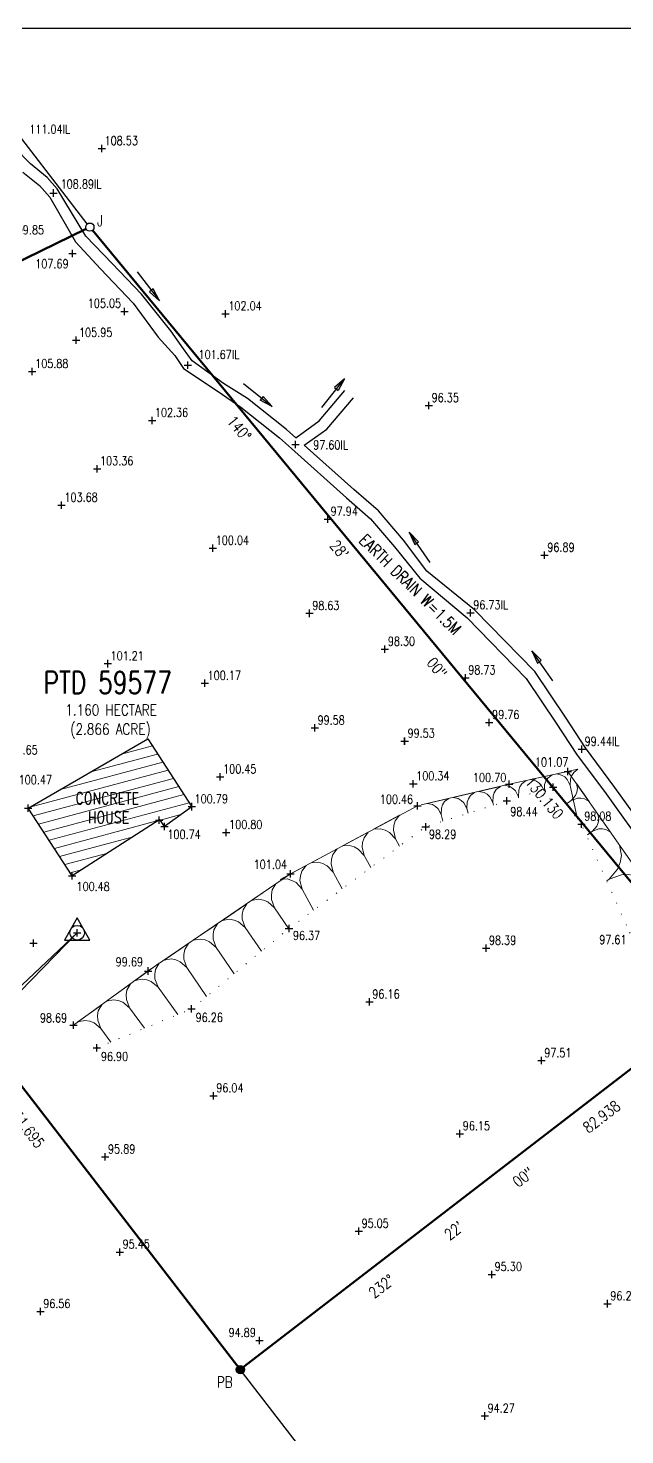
# Model space of a CAD drawing. Header units: metres. Extents: x -16650 to -16226, y -32196 to -31906.
# Drawn here: x -16506.1 to -16425, y -32097.6 to -31906.4 of the extents above; entities that cross this region are included whole.
import ezdxf
from ezdxf.enums import TextEntityAlignment as Align

# ---------------------------------------------------------------- set-up
doc = ezdxf.new("R2010")
doc.units = ezdxf.units.M
doc.header["$LTSCALE"] = 6
doc.header["$MEASUREMENT"] = 0
doc.header["$PDMODE"] = 2
doc.header["$PDSIZE"] = 0.5
doc.linetypes.add('DOT', pattern=[0.25, 0, -0.25])
doc.layers.add('160119_HEIGHT', color=7, linetype='Continuous', lineweight=13)
doc.layers.add('Detail_slope', color=8, linetype='Continuous', lineweight=13)
for name, color, linetype in [('160119_PTS', 7, 'Continuous'), ('BED', 3, 'Continuous'), ('BO', 8, 'Continuous'), ('Detail', 7, 'Continuous'), ('Frame', 7, 'Continuous'), ('IL', 150, 'Continuous'), ('LOT_NO_Johor', 7, 'Continuous'), ('NORTH', 7, 'Continuous')]:
    doc.layers.add(name, color=color, linetype=linetype)
doc.styles.add('ROMANS', font='romans', dxfattribs={"width": 0.785})
doc.styles.get("Standard").update_dxf_attribs({"font": 'simplex.shx', "width": 0.8})

msp = doc.modelspace()

# ---------------------------------------------------------------- hatches: boundary and pattern name
at = {"layer": 'BO', "lineweight": 13}
h = msp.add_hatch(dxfattribs=at)
h.set_pattern_fill('ANSI31', color=256, scale=10, angle=330.0000000000002, style=0)
h.set_pattern_definition([(15.00000000000027, (-1370.566084421425, 953.2594519166305), (-0.3235238063781556, 1.207407282861334), [])])
h.paths.add_polyline_path([(-16506.05441523812, -32012.43583785045), (-16489.82637151494, -32003.01725491566), (-16483.8503637804, -32012.2275364181), (-16487.57552980158, -32014.90949235892), (-16488.1821126449, -32013.96948551333), (-16500.07840750357, -32021.6461193529)])
h.paths.add_polyline_path([(-16500.03587523988, -32012.29077803468), (-16489.9055895256, -32012.29077803468), (-16489.9055895256, -32009.89077803468), (-16500.03587523988, -32009.89077803468)], flags=24)
h.paths.add_polyline_path([(-16498.36547179205, -32014.87945444101), (-16491.68204322062, -32014.87945444101), (-16491.68204322062, -32012.47945444101), (-16498.36547179205, -32012.47945444101)], flags=24)
at = {"layer": 'Frame', "linetype": 'Continuous'}
h = msp.add_hatch(color=256, dxfattribs=at)
edge = h.paths.add_edge_path()
edge.add_arc((-16477.25833926657, -32088.74088139675), 0.5625, 0, 360)

# ---------------------------------------------------------------- linework, layer by layer
for p, q in [((-16498.03762939969, -31933.00707208681), (-16516.00895254198, -31909.69188495984)), ((-16419.17877779414, -32164.06803371249), (-16477.25833926656, -32088.74088139674))]:
    msp.add_line(p, q)
at = {"color": 10, "lineweight": 50}
for p, q in [((-16569.37315174163, -31968.36112562498), (-16498.19994334263, -31933.69887481532)), ((-16497.33618186864, -31933.88641581523), (-16415.22101293196, -32033.38208936691)), ((-16477.25833926657, -32088.74088139675), (-16569.53923048167, -31969.05580506065)), ((-16412.02233546572, -32038.44190716918), (-16477.25833926657, -32088.74088139675))]:
    msp.add_line(p, q, dxfattribs=at)
msp.add_lwpolyline([(-16497.67524217293, -32030.36299540209), (-16499.41571032854, -32027.34400490909), (-16501.15999871146, -32030.36078979284)], close=True)
at = {"layer": '160119_PTS'}
for p in [(-16496.07293376372, -31922.77223266061), (-16502.64359992167, -31928.81294212021), (-16500.03204249749, -31937.05529593275), (-16492.99485344743, -31944.92362370922), (-16479.26494251407, -31945.22684314807), (-16499.55078298744, -31948.83320251675), (-16505.50985963021, -31953.06129147857), (-16484.37952708664, -31952.21761511191), (-16451.65630971418, -31957.70010096062), (-16489.24596123434, -31959.72181120831), (-16469.74673048683, -31963.01281190771), (-16496.69454974051, -31966.28739246304), (-16501.53380177387, -31971.24662979759), (-16465.37393456579, -31973.14062951459), (-16480.98363954668, -31977.08614594183), (-16435.93994430538, -31978.0481286494), (-16467.87601576583, -31985.94531897382), (-16445.9990165922, -31985.86236258219), (-16457.60938270488, -31990.81742974286), (-16495.26594060732, -31992.7866352788), (-16482.07655257818, -31995.45133553932), (-16446.68025266972, -31994.71051255996), (-16443.44095442025, -32000.77964038323), (-16467.15102082945, -32001.52714983359), (-16454.93705914684, -32003.30770991649), (-16454.93516571831, -32003.31094347231), (-16454.9282374311, -32003.30688690917), (-16454.92390243017, -32003.31238788724), (-16454.91772182692, -32003.32024220647), (-16430.8664147391, -32004.41106545352), (-16479.98302449533, -32008.1753200215), (-16453.75740490006, -32009.1073949212), (-16432.75066686721, -32007.42941473349), (-16440.75689886906, -32009.18640176897), (-16434.76776663496, -32009.56674350519), (-16506.053148592, -32012.43356610244), (-16483.84910530355, -32012.2243956731), (-16453.20883198551, -32012.0932691743), (-16441.04566163473, -32011.45201041811), (-16488.29789126547, -32014.04208837865), (-16430.93226687711, -32014.58893951727), (-16487.57416635851, -32014.90649740322), (-16479.16115408683, -32015.7165726555), (-16452.0796144067, -32014.94511777634), (-16500.07678040042, -32021.64361371557), (-16470.4203946497, -32021.35255051134), (-16499.42590645212, -32029.35951221727), (-16499.42513529759, -32029.3601480021), (-16499.4236736415, -32029.36151151527), (-16499.41475376969, -32029.35406954114), (-16470.6434620451, -32028.79410962955), (-16505.3292923681, -32030.79919629951), (-16443.87278623193, -32031.4602319637), (-16489.75774713086, -32034.5626414573), (-16459.70733713768, -32038.76998948782), (-16483.90726070704, -32039.72433047233), (-16499.92986830264, -32041.93666833959), (-16496.73930193746, -32045.00025714871), (-16436.35812241642, -32046.74606172485), (-16480.90630600453, -32051.50957901522), (-16447.42606117041, -32056.67267261385), (-16495.61109887488, -32059.83274423846), (-16461.1771379005, -32069.93088465023), (-16493.6310551003, -32072.76065873561), (-16443.0945100953, -32075.80240533163), (-16427.37727745534, -32079.78109955378), (-16504.41112111742, -32080.83758801923), (-16474.65757091025, -32084.77269757698), (-16477.2983609972, -32088.78220558006), (-16444.04791848829, -32095.04780510008)]:
    msp.add_point(p, dxfattribs=at)
at = {"layer": 'BO', "color": 0}
msp.add_lwpolyline([(-16506.05441523812, -32012.43583785045), (-16489.82637151494, -32003.01725491566), (-16483.8503637804, -32012.2275364181), (-16487.57552980158, -32014.90949235892), (-16488.1821126449, -32013.96948551333), (-16500.07840750357, -32021.6461193529)], close=True, dxfattribs=at)
at = {"layer": 'Detail', "linetype": 'Continuous'}
msp.add_circle((-16499.41698373765, -32029.35593003468), 0.9999999999999858, dxfattribs=at)
at = {"layer": 'Detail_slope'}
for p, q in [((-16432.44624495287, -32009.32552933061), (-16431.43604111524, -32013.92968306309)), ((-16442.96244149835, -32011.66969186338), (-16442.87796445416, -32012.0316239188)), ((-16439.47895263524, -32010.86858560146), (-16439.45576708219, -32010.97425719629)), ((-16432.32187599973, -32011.38910670072), (-16433.00921157782, -32011.86960954364)), ((-16449.97398574214, -32013.30622701957), (-16449.76282442712, -32014.21092307649)), ((-16446.46821362025, -32012.48795944147), (-16446.32039444065, -32013.12127349765)), ((-16429.39979830008, -32015.56899448835), (-16430.08713387817, -32016.04949733127)), ((-16456.1930284425, -32016.60041128015), (-16455.65092505226, -32017.60819162794)), ((-16460.4202481084, -32018.87430967195), (-16459.54054780237, -32020.50968900426)), ((-16464.64746777429, -32021.14820806376), (-16463.43017055247, -32023.41118638058)), ((-16468.87468744019, -32023.42210645556), (-16467.31979330257, -32026.3126837569)), ((-16427.17490330971, -32022.09792466864), (-16427.49509488595, -32022.32176432945)), ((-16472.62826175986, -32025.9547400325), (-16470.67338383498, -32028.81659315534)), ((-16476.59182158714, -32028.66217304099), (-16474.392824146, -32031.88140612656)), ((-16480.55538141442, -32031.36960604952), (-16478.11226445704, -32034.9462190978)), ((-16484.5189412417, -32034.07703905802), (-16481.83170476808, -32038.01103206903)), ((-16488.42086818042, -32036.74794933636), (-16485.72387442893, -32040.46863102661)), ((-16492.30724671801, -32039.56505101408), (-16490.29121755522, -32042.34629690641)), ((-16496.19362525559, -32042.3821526918), (-16494.8585606815, -32044.22396278621))]:
    msp.add_line(p, q, dxfattribs=at)
for points in [[(-16428.68784100367, -32013.24108641197), (-16432.75066686721, -32007.42941473349), (-16440.7569676259, -32009.18608842875), (-16452.68619518467, -32011.97043943724)], [(-16453.17344678902, -32012.08416679211), (-16453.20901449852, -32012.09246850212), (-16470.42093952884, -32021.35107622533), (-16489.75880899685, -32034.56041035766), (-16499.93121875718, -32041.93403912931)], [(-16392.48530357839, -32064.4562002881), (-16419.51399710032, -32026.36381689231), (-16428.15740564631, -32013.9998479851)]]:
    msp.add_lwpolyline(points, dxfattribs=at)
for points in [[(-16437.83864924921, -32008.54577609446), (-16437.13463505304, -32008.69624965252), (-16436.71652753729, -32008.96354676797), (-16436.37343019079, -32009.29868103578), (-16435.9625987834, -32010.09705748679), (-16435.92376088319, -32009.20001846227), (-16435.7524904567, -32008.75202603486), (-16435.48469912247, -32008.33423489572), (-16434.90835438036, -32007.90283598713)], [(-16434.32229540804, -32007.77424795908), (-16433.61828121187, -32007.92472151712), (-16433.20017369611, -32008.19201863256), (-16432.8570763496, -32008.52715290036), (-16432.44624494219, -32009.32552935136), (-16432.40740704201, -32008.42849032684), (-16432.23613661552, -32007.98049789943), (-16431.9683452813, -32007.56270676028), (-16431.39200053921, -32007.13130785167)], [(-16448.36474767357, -32010.96178848495), (-16447.6587928314, -32011.10287725449), (-16447.23716424588, -32011.36458506585), (-16446.88963617211, -32011.69512251392), (-16446.4682136093, -32012.48795946209), (-16446.44132004867, -32011.59048292736), (-16446.27602822996, -32011.14025033338), (-16446.01382203217, -32010.71893151766), (-16445.44327090405, -32010.27989884203)], [(-16444.85897555168, -32010.14352090686), (-16444.15302070951, -32010.2846096764), (-16443.73139212398, -32010.54631748775), (-16443.38386405021, -32010.87685493582), (-16442.96244148739, -32011.66969188399), (-16442.93554792678, -32010.77221534926), (-16442.77025610807, -32010.32198275528), (-16442.50804991028, -32009.90066393956), (-16441.93749878216, -32009.46163126392)], [(-16441.35500309037, -32009.31730422989), (-16440.6509888942, -32009.46777778793), (-16440.23288137846, -32009.73507490339), (-16439.88978403195, -32010.07020917119), (-16439.47895262456, -32010.86858562221), (-16439.44011472436, -32009.97154659769), (-16439.26884429786, -32009.52355417028), (-16439.00105296363, -32009.10576303113), (-16438.42470822153, -32008.67436412254)], [(-16431.60991870332, -32009.06119862434), (-16431.47851788679, -32009.76902071038), (-16431.56477123361, -32010.25771489167), (-16431.74246456438, -32010.7031987262), (-16432.32187601479, -32011.38910671855), (-16431.47869495369, -32011.08050812456), (-16430.99928080934, -32011.06662100078), (-16430.51068897183, -32011.15345216428), (-16429.89104947279, -32011.51995614966)], [(-16451.87051979546, -32011.78005606305), (-16451.16456495329, -32011.9211448326), (-16450.74293636777, -32012.18285264395), (-16450.395408294, -32012.51339009202), (-16449.97398573118, -32013.30622704019), (-16449.94709217057, -32012.40875050546), (-16449.78180035185, -32011.95851791148), (-16449.51959415406, -32011.53719909576), (-16448.94904302594, -32011.09816642012)], [(-16459.16541034096, -32015.29652222934), (-16458.20767433774, -32015.23229328592), (-16457.57388342516, -32015.42231316635), (-16457.01149746588, -32015.72672344531), (-16456.19302842123, -32016.60041130285), (-16456.47092304498, -32015.4359386274), (-16456.41495668293, -32014.79890537509), (-16456.22418748391, -32014.16533961347), (-16455.64272728249, -32013.40160690946)], [(-16428.68784100367, -32013.24108641197), (-16428.55644018713, -32013.94890849801), (-16428.64269353395, -32014.4376026793), (-16428.82038686473, -32014.88308651383), (-16429.39979831513, -32015.56899450617), (-16428.55661725404, -32015.26039591218), (-16428.07720310969, -32015.2465087884), (-16427.58861127218, -32015.3333399519), (-16426.96897177313, -32015.69984393729)], [(-16463.39263000686, -32017.57042062114), (-16462.43489400364, -32017.50619167773), (-16461.80110309106, -32017.69621155816), (-16461.23871713178, -32018.00062183711), (-16460.42024808712, -32018.87430969466), (-16460.69814271088, -32017.70983701921), (-16460.64217634883, -32017.07280376689), (-16460.45140714981, -32016.43923800528), (-16459.86994694838, -32015.67550530126)], [(-16467.61984967275, -32019.84431901295), (-16466.66211366954, -32019.78009006954), (-16466.02832275695, -32019.97010994997), (-16465.46593679767, -32020.27452022892), (-16464.64746775302, -32021.14820808647), (-16464.92536237677, -32019.98373541101), (-16464.86939601472, -32019.3467021587), (-16464.6786268157, -32018.71313639708), (-16464.09716661428, -32017.94940369307)], [(-16425.75098871689, -32017.44210851588), (-16425.48818708383, -32018.85775268797), (-16425.66069377746, -32019.83514105053), (-16426.01608043901, -32020.72610871962), (-16427.17490333983, -32022.0979247043), (-16425.48854121764, -32021.48072751632), (-16424.52971292895, -32021.45295326876), (-16423.55252925392, -32021.62661559576), (-16422.31325025583, -32022.35962356653)], [(-16471.84706933865, -32022.11821740476), (-16470.88933333543, -32022.05398846134), (-16470.25554242285, -32022.24400834177), (-16469.69315646357, -32022.54841862072), (-16468.87468741892, -32023.42210647827), (-16469.15258204267, -32022.25763380282), (-16469.09661568062, -32021.6206005505), (-16468.9058464816, -32020.98703478889), (-16468.32438628018, -32020.22330208487)], [(-16475.72167870081, -32024.97191123938), (-16474.77607420892, -32024.80693926013), (-16474.12576540576, -32024.92899226652), (-16473.53438714135, -32025.17233427586), (-16472.62826173631, -32025.95474005282), (-16473.02752938891, -32024.82610930037), (-16473.03912315879, -32024.18672742486), (-16472.91630125287, -32023.536563414), (-16472.41871217384, -32022.71571707183)], [(-16479.68523852809, -32027.6793442479), (-16478.7396340362, -32027.51437226864), (-16478.08932523304, -32027.63642527503), (-16477.49794696862, -32027.87976728436), (-16476.59182156359, -32028.66217306133), (-16476.99108921619, -32027.53354230888), (-16477.00268298607, -32026.89416043337), (-16476.87986108015, -32026.24399642251), (-16476.38227200112, -32025.42315008034)], [(-16483.64879835537, -32030.3867772564), (-16482.70319386348, -32030.22180527716), (-16482.05288506032, -32030.34385828354), (-16481.4615067959, -32030.58720029288), (-16480.55538139087, -32031.36960606985), (-16480.95464904347, -32030.2409753174), (-16480.96624281335, -32029.60159344188), (-16480.84342090742, -32028.95142943103), (-16480.3458318284, -32028.13058308885)], [(-16487.61235818265, -32033.09421026492), (-16486.66675369076, -32032.92923828567), (-16486.01644488759, -32033.05129129206), (-16485.42506662318, -32033.2946333014), (-16484.51894121815, -32034.07703907836), (-16484.91820887075, -32032.94840832592), (-16484.92980264062, -32032.3090264504), (-16484.8069807347, -32031.65886243954), (-16484.30939165568, -32030.83801609737)], [(-16491.54053395538, -32035.85192129015), (-16490.59990714439, -32035.6605974509), (-16489.94644249275, -32035.76443590667), (-16489.34849707151, -32035.991162302), (-16488.42086815631, -32036.74794935604), (-16488.85150921799, -32035.63091296014), (-16488.88096012585, -32034.99210450507), (-16488.77634902574, -32034.33876310939), (-16488.30188516964, -32033.50433656482)], [(-16495.42691249297, -32038.66902296786), (-16494.48628568197, -32038.47769912861), (-16493.83282103034, -32038.58153758438), (-16493.23487560909, -32038.80826397971), (-16492.30724669389, -32039.56505103375), (-16492.73788775557, -32038.44801463785), (-16492.76733866344, -32037.80920618278), (-16492.66272756333, -32037.1558647871), (-16492.18826370723, -32036.32143824253)], [(-16499.31329103055, -32041.48612464558), (-16498.37266421956, -32041.29480080633), (-16497.71919956792, -32041.3986392621), (-16497.12125414667, -32041.62536565743), (-16496.19362523148, -32042.38215271147), (-16496.62426629316, -32041.26511631557), (-16496.65371720102, -32040.6263078605), (-16496.54910610092, -32039.97296646482), (-16496.07464224482, -32039.13853992025)]]:
    msp.add_lwpolyline(points, close=True, dxfattribs=at)
at = {"layer": 'Detail_slope', "linetype": 'DOT'}
for points in [[(-16451.6586028564, -32014.8110033033), (-16441.04581906019, -32011.45168577488), (-16434.76785028178, -32009.56666456058), (-16430.93254707992, -32014.58901067828), (-16430.92210030694, -32014.61251131692)], [(-16496.74077229374, -32044.99775280486), (-16483.90852458987, -32039.72232833849), (-16470.64429816342, -32028.79262660768), (-16452.11735153124, -32014.97229222098)], [(-16430.71423853423, -32015.08010876735), (-16424.37749207643, -32029.33499772091), (-16417.92609380532, -32039.70445898372), (-16407.06410998483, -32057.94073641186), (-16397.83413370323, -32067.88312195247)]]:
    msp.add_lwpolyline(points, dxfattribs=at)
at = {"layer": 'Frame'}
msp.add_line((-16650.09697272677, -31906.40251435333), (-16225.76957119181, -31906.40251435333), dxfattribs=at)
at = {"layer": 'Frame', "linetype": 'Continuous'}
for centre in [(-16497.69422832053, -31933.45258521663), (-16477.25833926657, -32088.74088139675)]:
    msp.add_circle(centre, 0.5625, dxfattribs=at)
at = {"layer": 'IL'}
for points in [[(-16469.72198767681, -31962.07125283734), (-16470.97208335483, -31960.96057302086), (-16476.27038316793, -31956.72768107648), (-16479.54037126982, -31954.68317872085), (-16483.80098036543, -31951.61709939966), (-16484.96056203116, -31950.00634100221), (-16486.68346098079, -31947.54232826163), (-16490.68798327398, -31942.54361756855), (-16494.66791908957, -31938.37298765298), (-16498.22336422198, -31934.66006743609), (-16502.14380562849, -31928.24565540731), (-16503.48288932756, -31926.72500415265), (-16505.77729783596, -31924.8684890654), (-16507.98075939632, -31922.56240554064), (-16508.54557698031, -31921.4842913694), (-16509.9535856987, -31918.97905203565), (-16514.12931553869, -31914.59657176365)], [(-16506.79547767316, -31925.9741700063), (-16504.52490310272, -31927.81139992038), (-16503.14339421485, -31929.38022883311), (-16499.63613527482, -31935.42876791492), (-16496.233263433, -31939.14188985823), (-16491.7886969359, -31943.76498252713), (-16488.43299346989, -31948.39790009605), (-16486.16272043324, -31950.91518878124), (-16484.95462864562, -31952.64969508431), (-16480.26590653608, -31955.79134338011), (-16477.16579362821, -31957.93224523503), (-16471.93902230947, -31962.10799198224), (-16470.3184099617, -31963.54786691074), (-16462.84073782582, -31970.25245060218), (-16459.55454465277, -31973.0840602085), (-16456.29289748243, -31976.90628518569), (-16452.89021708822, -31981.16637383651), (-16446.45318636507, -31986.57804457127), (-16438.4260295048, -31994.79307586127), (-16434.34788519901, -32000.87169552634), (-16431.59261290681, -32005.07515807917), (-16427.57896362005, -32010.50003569983), (-16422.01797769064, -32018.29199044686)], [(-16491.26887893639, -31939.5246643361), (-16488.24880498609, -31943.47969201522), (-16489.5904770183, -31942.24340527956)], [(-16488.24880498609, -31943.47969201522), (-16489.08469339817, -31941.85373181897), (-16489.5904770183, -31942.24340527956)], [(-16476.8125319895, -31954.70617750588), (-16472.94971037761, -31957.84332586108), (-16474.54374062097, -31956.95588216258)], [(-16466.19063986239, -31957.96253191832), (-16463.1067226104, -31954.05708124128), (-16463.97223821745, -31955.66312341655)], [(-16463.1067226104, -31954.05708124128), (-16464.47502931202, -31955.26959629996), (-16463.97223821745, -31955.66312341655)], [(-16472.94971037761, -31957.84332586108), (-16474.14336015758, -31956.45853121926), (-16474.54374062097, -31956.95588216258)], [(-16469.72198767681, -31962.07125283734), (-16466.53692538068, -31959.78097471168), (-16463.04932038655, -31955.67014166847)], [(-16468.57645967809, -31963.09507426849), (-16465.51200502997, -31960.89152130936), (-16461.90550527139, -31956.64054724468)], [(-16420.70132184323, -32017.55472440866), (-16426.36547871841, -32009.61820836427), (-16430.36144129417, -32004.21723623104), (-16433.09777279883, -32000.0426698753), (-16437.25703304947, -31993.84314399883), (-16445.45461854254, -31985.45369521888), (-16451.9389397836, -31980.19402362749), (-16455.10149865945, -31975.99163200664), (-16458.48821705272, -31972.02283987269), (-16461.85038944327, -31969.12576135725), (-16468.57645967809, -31963.09507426849)], [(-16451.48326830266, -31979.01650554442), (-16454.33094179485, -31974.93559311093), (-16453.04352561832, -31976.22828345404)], [(-16454.33094179485, -31974.93559311093), (-16453.56555603311, -31976.59590652501), (-16453.04352561832, -31976.22828345404)], [(-16434.82883829082, -31995.11829807151), (-16437.67651178301, -31991.03738563802), (-16436.38909560648, -31992.33007598114)], [(-16437.67651178301, -31991.03738563802), (-16436.91112602127, -31992.69769905211), (-16436.38909560648, -31992.33007598114)]]:
    msp.add_lwpolyline(points, dxfattribs=at)
at = {"layer": 'NORTH'}
for p, q in [((-16544.99582312819, -32072.43370723131), (-16499.41475376969, -32029.35406954114)), ((-16499.41475376969, -32029.35406954114), (-16544.99582312819, -32076.32180057112))]:
    msp.add_line(p, q, dxfattribs=at)

# ---------------------------------------------------------------- texts
at = {"lineweight": 13, "width": 0.78}
msp.add_text('EARTH DRAIN W=1.5M', height=1.6, rotation=315.3914348434751, dxfattribs=at).set_placement((-16461.24687460982, -31976.16260519218))
at = {"width": 0.8}
for s, p in [('1.160 HECTARE', (-16501.03800231343, -31999.83434822471)), ('(2.866 ACRE)', (-16500.36512468235, -32002.43726613642))]:
    msp.add_text(s, height=1.5, dxfattribs=at).set_placement(p)
at = {"lineweight": 13, "width": 0.78}
for s, p in [('CONCRETE', (-16499.63587523988, -32011.89077803468)), ('HOUSE', (-16497.96547179205, -32014.47945444101))]:
    msp.add_text(s, height=1.6, dxfattribs=at).set_placement(p)
at = {"layer": '160119_HEIGHT', "width": 0.8}
for s, p in [('108.53', (-16495.6894977012, -31922.29917851692)), ('109.85', (-16508.45236073878, -31934.42685738736)), ('107.69', (-16505.10667243949, -31939.02790994609)), ('105.05', (-16497.98049332122, -31944.40265378634)), ('102.04', (-16478.88150645156, -31944.75378900438)), ('105.95', (-16499.16734692493, -31948.36014837306)), ('105.88', (-16505.12642356769, -31952.58823733488)), ('96.35', (-16451.27287365167, -31957.22704681693)), ('102.36', (-16488.86252517183, -31959.24875706462)), ('103.36', (-16496.311113678, -31965.81433831935)), ('103.68', (-16501.15036571136, -31970.7735756539)), ('97.94', (-16464.99049850328, -31972.66757537091)), ('100.04', (-16480.60020348417, -31976.61309179814)), ('96.89', (-16435.55650824287, -31977.57507450572)), ('98.63', (-16467.49257970331, -31985.47226483013)), ('98.30', (-16457.22594664236, -31990.34437559917)), ('101.21', (-16494.88250454481, -31992.31358113511)), ('98.73', (-16446.29681660721, -31994.23745841627)), ('100.17', (-16481.69311651566, -31994.97828139563)), ('99.58', (-16466.76758476694, -32001.05409568991)), ('99.76', (-16443.05751835774, -32000.30658623955)), ('99.53', (-16454.54046636765, -32002.83933374356)), ('100.65', (-16509.31170300056, -32005.11898927056)), ('100.45', (-16479.59958843281, -32007.70226587782)), ('101.07', (-16437.23337956808, -32006.75578741602)), ('100.47', (-16507.36245432117, -32009.16447038494)), ('100.34', (-16453.37396883755, -32008.63434077751)), ('100.70', (-16445.65374428158, -32008.85503374596)), ('100.79', (-16483.46566924104, -32011.75134152941)), ('100.46', (-16458.31358196391, -32011.81765920436)), ('98.44', (-16440.57361333053, -32013.50323118268)), ('100.80', (-16478.77771802431, -32015.24351851182)), ('98.08', (-16430.5488308146, -32014.11588537358)), ('100.74', (-16487.16471617356, -32016.59161250774)), ('98.29', (-16451.63224204991, -32016.58097960442)), ('101.04', (-16475.44106395953, -32020.67372111266)), ('100.48', (-16499.51149181333, -32023.66988245724)), ('96.37', (-16470.10562222355, -32030.32736303566)), ('98.39', (-16443.48935016942, -32030.98717782001)), ('97.61', (-16428.51095274639, -32030.90347742473)), ('99.69', (-16494.18026928864, -32033.92394172143)), ('96.16', (-16459.32390107517, -32038.29693534414)), ('98.69', (-16504.47666421231, -32041.54574649224)), ('96.26', (-16483.32791126571, -32041.47059949399)), ('96.90', (-16496.19152545457, -32046.78584352706)), ('97.51', (-16435.97468635391, -32046.27300758116)), ('96.04', (-16480.52286994202, -32051.03652487153)), ('96.15', (-16447.04262510789, -32056.19961847016)), ('95.89', (-16495.22766281237, -32059.35969009477)), ('95.05', (-16460.79370183799, -32069.45783050654)), ('95.45', (-16493.24761903779, -32072.28760459193)), ('95.30', (-16442.71107403279, -32075.32935118795)), ('96.56', (-16504.02768505491, -32080.36453387554)), ('96.26', (-16426.99384139282, -32079.30804541009)), ('94.89', (-16478.84716861528, -32084.2996434333)), ('94.27', (-16443.66448242577, -32094.57475095639))]:
    msp.add_text(s, height=1.2, dxfattribs=at).set_placement(p)
at = {"layer": 'BED', "color": 1, "width": 0.8}
for s, rotation, p in [('140%%D                    28\'                    00"                    130.130', 309.5333333333334, (-16456.78369046852, -31986.97904504462)), ('322%%D                    22\'                    00"                     151.695', 307.6333333333333, (-16526.67322033619, -32030.61373480081)), ('232%%D          22\'          00"          82.938', 37.63333333333333, (-16442.28048479025, -32066.19143224087))]:
    msp.add_text(s, height=1.5, rotation=rotation, dxfattribs=at).set_placement(p, align=Align.CENTER)
at = {"layer": 'Frame', "style": 'ROMANS', "width": 0.785}
for s, p in [('J', (-16496.70639966812, -31933.33207085581)), ('PB', (-16480.42496422077, -32091.1873712033))]:
    msp.add_text(s, height=1.5, dxfattribs=at).set_placement(p)
at = {"layer": 'IL', "lineweight": 13, "width": 0.8}
for s, p in [('111.04IL', (-16505.92477068902, -31920.73842067219)), ('108.89IL', (-16501.65790086997, -31928.19655861076)), ('101.67IL', (-16482.93992763283, -31951.37338298371)), ('97.60IL', (-16467.36402532736, -31963.66382403232)), ('96.73IL', (-16445.61558052968, -31985.3893084385)), ('99.44IL', (-16430.48297867659, -32003.93801130983))]:
    msp.add_text(s, height=1.2, dxfattribs=at).set_placement(p)
at = {"layer": 'LOT_NO_Johor', "lineweight": 50, "width": 0.78}
msp.add_text('PTD 59577', height=3, dxfattribs=at).set_placement((-16504.00028993952, -31996.85799816716))

doc.saveas('drawing.dxf')
